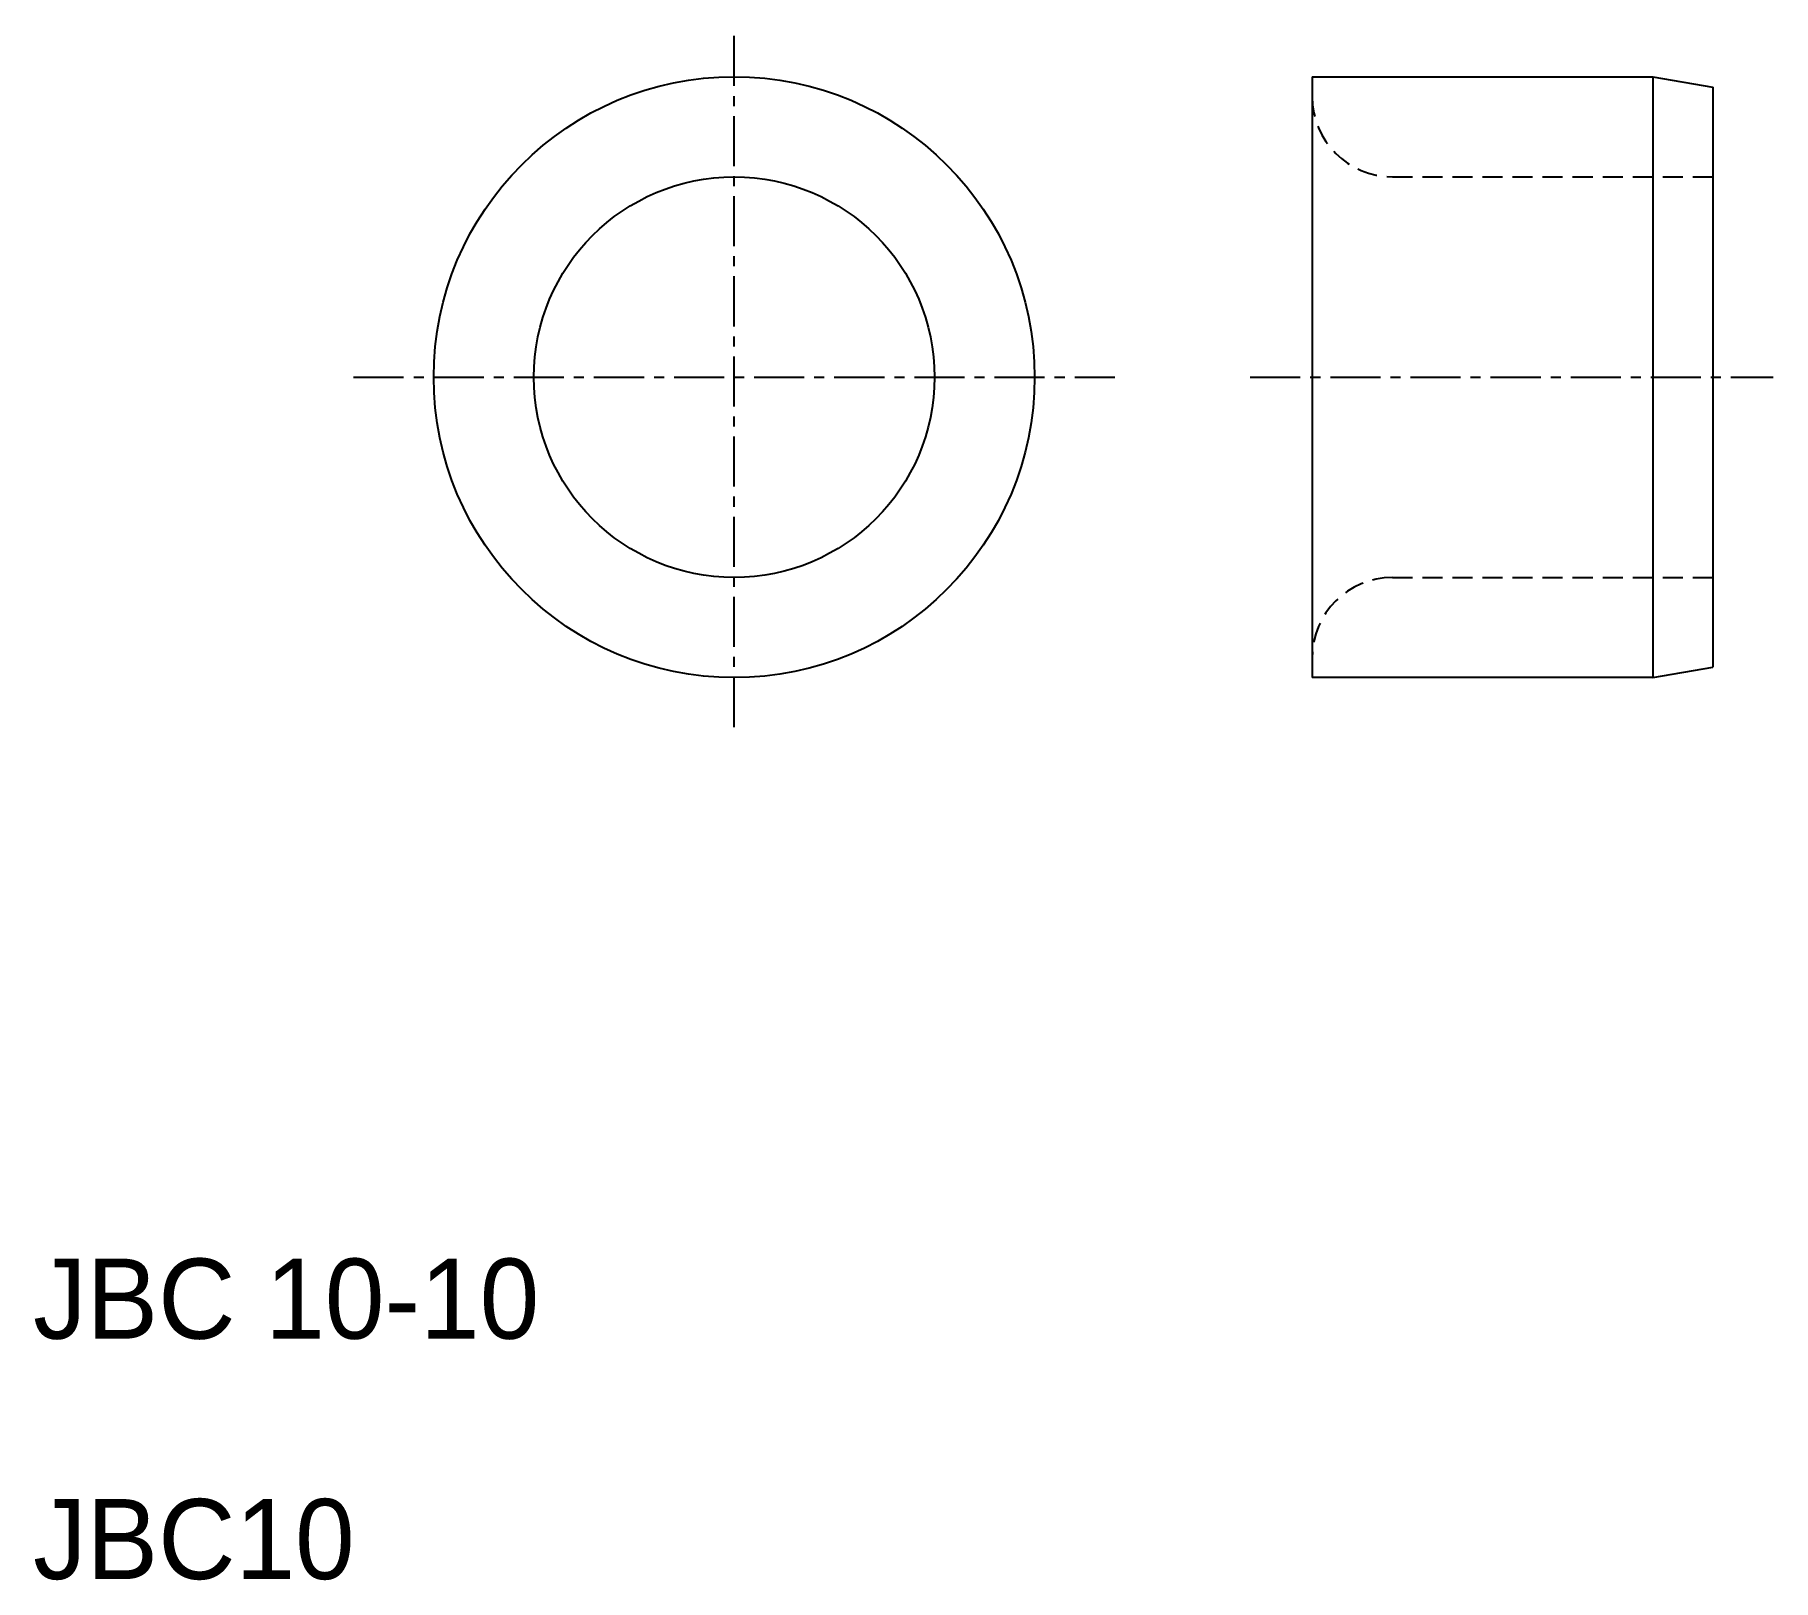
# Model space of a CAD drawing. Extents: x 10 to 53.4, y 10 to 48.5.
import ezdxf

# ---------------------------------------------------------------- set-up
doc = ezdxf.new("R2010")
doc.units = 0
doc.linetypes.add('CENTER', pattern=[2, 1.25, -0.25, 0.25, -0.25])
doc.linetypes.add('DASHED', pattern=[0.75, 0.5, -0.25])
doc.layers.get('0').update_dxf_attribs({"linetype": 'CONTINUOUS'})
doc.layers.add('CENTER', color=1, linetype='CENTER')

msp = doc.modelspace()

# ---------------------------------------------------------------- linework, layer by layer
at = {"color": 7, "linetype": 'CONTINUOUS'}
for p, q in [((41.93, 47.5), (41.93, 32.5)), ((41.93, 47.5), (50.43, 47.5)), ((41.93, 47.5), (41.93, 47.5)), ((50.43, 47.5), (50.43, 32.5)), ((50.43, 47.5), (51.93, 47.236)), ((51.93, 47.236), (51.93, 32.764)), ((50.43, 32.5), (51.93, 32.764)), ((50.43, 32.5), (41.93, 32.5)), ((41.93, 32.5), (41.93, 32.5))]:
    msp.add_line(p, q, dxfattribs=at)
at = {"color": 3, "linetype": 'DASHED'}
for p, q in [((43.93, 45), (51.93, 45)), ((43.93, 35), (51.93, 35))]:
    msp.add_line(p, q, dxfattribs=at)
at = {"color": 7, "linetype": 'CONTINUOUS'}
for radius in [7.5, 5]:
    msp.add_circle((27.5, 40), radius, dxfattribs=at)
at = {"color": 3, "linetype": 'DASHED'}
for centre, start, end in [((43.93, 47), 180, 270), ((43.93, 33), 90, 180)]:
    msp.add_arc(centre, 2, start, end, dxfattribs=at)
at = {"layer": 'CENTER', "color": 1, "linetype": 'CENTER'}
for p, q in [((27.5, 31.268), (27.5, 48.547)), ((18, 40), (37, 40)), ((40.382, 40), (53.437, 40))]:
    msp.add_line(p, q, dxfattribs=at)

# ---------------------------------------------------------------- texts
at = {"color": 7, "linetype": 'CONTINUOUS'}
for s, p in [('JBC 10-10', (10, 16)), ('JBC10', (10, 10))]:
    msp.add_text(s, height=2, dxfattribs=at).set_placement(p)

doc.saveas('drawing.dxf')
